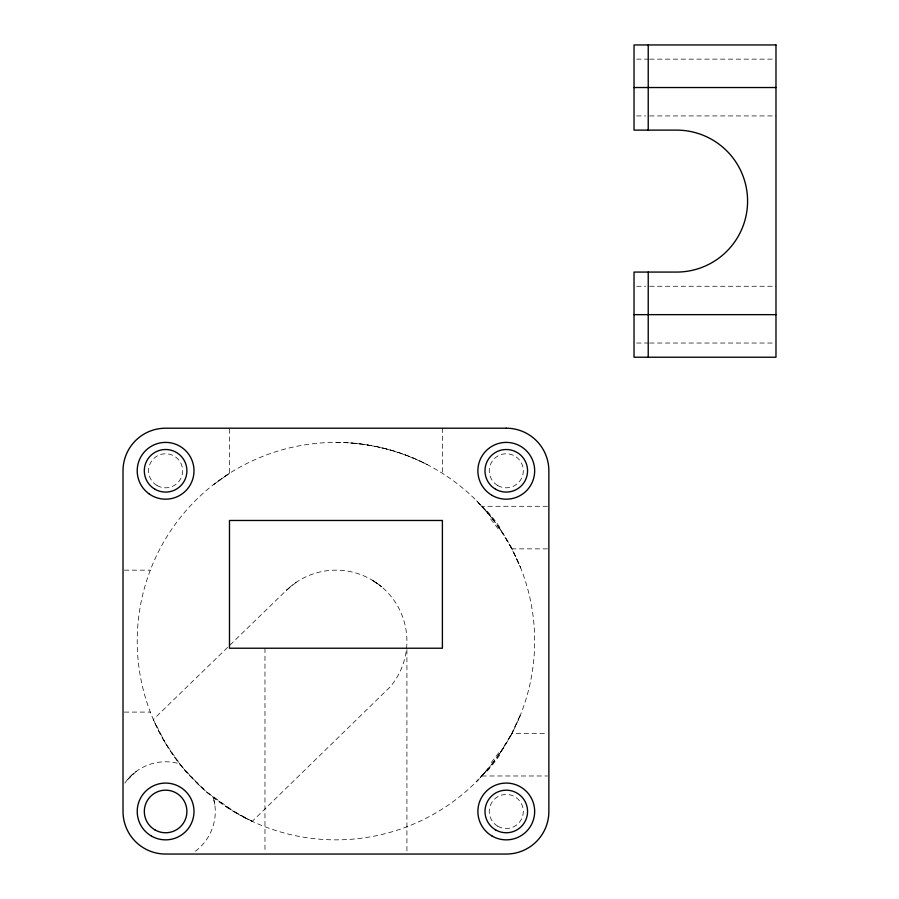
<?xml version="1.0" encoding="UTF-8"?>
<svg xmlns="http://www.w3.org/2000/svg" width="899" height="899" viewBox="0 0 899 899"><rect width="100%" height="100%" fill="white"/><g stroke="black" fill="none" stroke-linecap="round" stroke-linejoin="round"><path stroke-width="0.67" stroke-dasharray="4.5 3.37" d="M511.553 734.157L520.712 714.278L511.947 733.393L547.491 733.393M510.374 736.348L512.464 732.404L499.024 754.688L511.374 734.494M503.946 747.271L490.225 766.386L481.943 775.949L483.381 774.376M493.54 762.183L476.459 781.647L482.044 775.837M486.977 770.286L483.797 773.915M165.585 743.451L153.336 719.515L286.5 590.205L296.164 582.35M244.225 817.427L252.214 821.36L390.312 686.746A70.976 70.976 0 0 0 384.278 589.16A70.976 70.976 0 0 0 286.5 590.205L291.793 585.564M229.481 473.324L213.625 484.505L229.481 473.324L229.481 428.205M636.616 59.143L648.224 59.143M649.629 59.143L774.578 59.143M636.616 115.926L645.651 115.926M649.629 115.926L775.983 115.926M636.616 286.264L645.651 286.264M649.629 286.264L775.983 286.264M636.616 343.036L648.224 343.036M649.629 343.036L774.578 343.036M547.469 506.283L481.909 506.283L493.54 520.072M547.491 548.862L511.947 548.862L520.712 567.977L511.171 547.379L499.024 527.567L502.766 533.152M124.388 570.157L150.324 570.157M124.388 712.098L150.324 712.098M481.909 775.983L547.469 775.983M335.945 442.398C367.567 442.443 399.111 450.107 427.216 464.603C403.145 452.411 376.771 444.926 349.857 442.892M252.214 821.36L228.649 808.403M244.202 817.416L236.313 813.078L206.635 792.03L199.904 785.996M376.164 582.653L371.725 579.833L381.558 586.755L376.164 582.653L376.872 583.148M228.604 808.37L206.635 792.03L187.071 772.769M199.836 785.928L181.137 765.734L165.551 743.406M486.977 511.981L476.459 500.608L490.225 515.869L502.271 532.388L512.464 549.851L510.374 545.907M187.138 772.837C173.204 756.936 161.865 738.854 153.336 719.515M214.794 804.47L213.277 797.48A49.681 49.681 0 0 1 194.858 851.623M442.398 428.205L442.398 473.324M406.921 649.629L406.921 851.252M264.969 648.224L264.969 851.252M124.815 783.108A49.681 49.681 0 0 1 179.586 763.79M498.687 752.699A31.398 2.832 -53.5 0 1 490.64 763.262M499.72 755.104A31.42 5.034 -55.1 0 1 487.247 771.016M490.64 518.993A31.398 2.832 53.5 0 1 498.687 529.556M487.247 511.239A31.42 5.034 55.1 0 1 499.72 527.151M131.288 775.534L126.793 780.444L136.401 771.275L131.288 775.534M236.583 813.235A198.724 198.724 0 0 0 534.669 641.133A198.724 198.724 0 0 0 236.583 469.031A198.724 198.724 0 0 0 236.583 813.235M497.765 485.539A17.036 17.036 0 0 0 523.308 470.795A17.036 17.036 0 0 0 497.765 456.04A17.036 17.036 0 0 0 497.765 485.539M157.089 485.539A17.036 17.036 0 0 0 182.643 470.795A17.036 17.036 0 0 0 157.089 456.04A17.036 17.036 0 0 0 157.089 485.539M497.765 826.215A17.036 17.036 0 0 0 523.308 811.471A17.036 17.036 0 0 0 497.765 796.716A17.036 17.036 0 0 0 497.765 826.215"/><path stroke-width="1.35" d="M634.031 87.529L775.983 87.529M634.031 314.65L775.983 314.65M648.224 44.95L648.224 130.119M648.224 272.071L648.224 357.229M775.983 44.95L634.031 44.95L634.031 130.119L676.621 130.119A70.976 70.976 0 0 1 747.586 201.095A70.976 70.976 0 0 1 676.621 272.071L634.031 272.071L634.031 357.229L775.983 357.229L775.983 44.95M506.283 428.205L165.607 428.205A42.579 42.579 0 0 0 123.017 470.795L123.017 811.471A42.579 42.579 0 0 0 165.607 854.05L506.283 854.05A42.579 42.579 0 0 0 548.862 811.471L548.862 470.795A42.579 42.579 0 0 0 506.283 428.205M442.398 520.476L229.481 520.476L229.481 648.224L442.398 648.224L442.398 520.476M492.079 836.048A28.386 28.386 0 0 0 534.669 811.471A28.386 28.386 0 0 0 492.079 786.883A28.386 28.386 0 0 0 492.079 836.048M492.079 495.383A28.386 28.386 0 0 0 534.669 470.795A28.386 28.386 0 0 0 492.079 446.207A28.386 28.386 0 0 0 492.079 495.383M149.256 494.001A28.386 28.386 0 0 0 193.881 473.346A28.386 28.386 0 0 0 153.673 445.027A28.386 28.386 0 0 0 149.256 494.001M151.414 836.048A28.386 28.386 0 0 0 193.993 811.471A28.386 28.386 0 0 0 151.414 786.883A28.386 28.386 0 0 0 151.414 836.048M495.63 829.901A21.295 21.295 0 0 0 527.567 811.471A21.295 21.295 0 0 0 495.63 793.03A21.295 21.295 0 0 0 495.63 829.901M154.954 829.901A21.295 21.295 0 0 0 186.902 811.471A21.295 21.295 0 0 0 154.954 793.03A21.295 21.295 0 0 0 154.954 829.901M495.63 489.236A21.295 21.295 0 0 0 527.567 470.795A21.295 21.295 0 0 0 495.63 452.354A21.295 21.295 0 0 0 495.63 489.236M154.954 489.236A21.295 21.295 0 0 0 186.902 470.795A21.295 21.295 0 0 0 154.954 452.354A21.295 21.295 0 0 0 154.954 489.236"/></g></svg>
